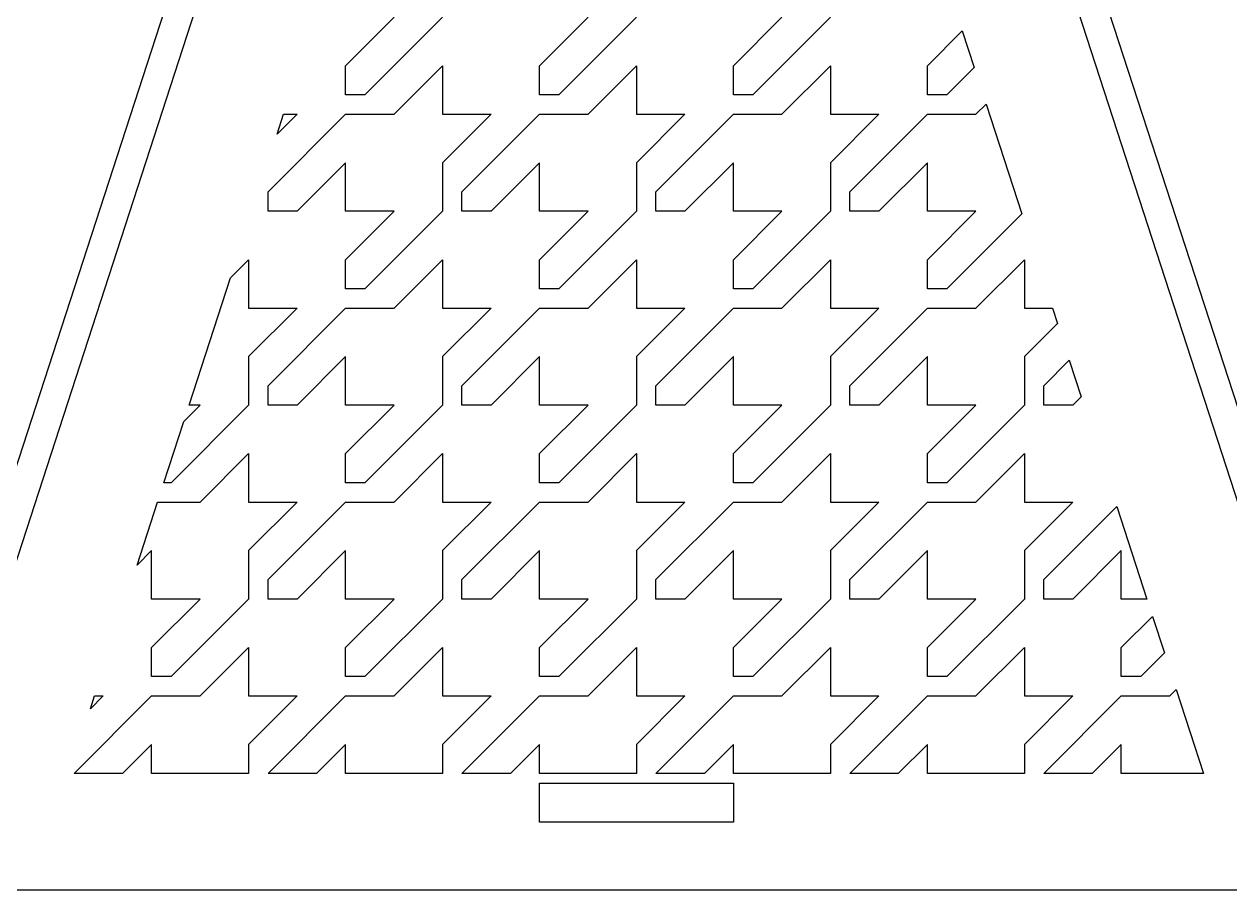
# Model space of a CAD drawing. Header units: metres. Extents: x 20 to 1108, y 20 to 485.
# Drawn here: x 500.8 to 625.1, y 20 to 109.3 of the extents above; entities that cross this region are included whole.
import ezdxf

# ---------------------------------------------------------------- set-up
doc = ezdxf.new("R2010")
doc.units = ezdxf.units.M

msp = doc.modelspace()

# ---------------------------------------------------------------- linework, layer by layer
for p, q in [((485.772, 20.0001), (560.772, 250.826)), ((563.926, 250.826), (488.926, 20)), ((638.926, 20), (563.926, 250.826)), ((567.081, 250.826), (642.081, 20.0001)), ((533.926, 105), (538.926, 110)), ((543.926, 110), (535.926, 102)), ((553.926, 105), (558.926, 110)), ((563.926, 110), (555.926, 102)), ((573.926, 105), (578.926, 110)), ((583.926, 110), (575.926, 102)), ((593.926, 105), (597.522, 108.596)), ((597.522, 108.596), (598.749, 104.822)), ((533.926, 102), (533.926, 105)), ((538.926, 100), (543.926, 105)), ((543.926, 105), (543.926, 100)), ((553.926, 102), (553.926, 105)), ((558.926, 100), (563.926, 105)), ((563.926, 105), (563.926, 100)), ((573.926, 102), (573.926, 105)), ((578.926, 100), (583.926, 105)), ((583.926, 105), (583.926, 100)), ((593.926, 102), (593.926, 105)), ((598.749, 104.822), (595.926, 102)), ((535.926, 102), (533.926, 102)), ((555.926, 102), (553.926, 102)), ((575.926, 102), (573.926, 102)), ((595.926, 102), (593.926, 102)), ((598.926, 100), (599.974, 101.048)), ((599.974, 101.048), (603.653, 89.7266)), ((525.926, 92), (533.926, 100)), ((528.926, 100), (526.869, 97.9424)), ((526.869, 97.9424), (527.538, 100)), ((527.538, 100), (528.926, 100)), ((533.926, 100), (538.926, 100)), ((543.926, 100), (548.926, 100)), ((548.926, 100), (543.926, 95)), ((545.926, 92), (553.926, 100)), ((553.926, 100), (558.926, 100)), ((563.926, 100), (568.926, 100)), ((568.926, 100), (563.926, 95)), ((565.926, 92), (573.926, 100)), ((573.926, 100), (578.926, 100)), ((583.926, 100), (588.926, 100)), ((588.926, 100), (583.926, 95)), ((585.926, 92), (593.926, 100)), ((593.926, 100), (598.926, 100)), ((533.926, 95), (528.926, 90)), ((533.926, 90), (533.926, 95)), ((543.926, 95), (543.926, 90)), ((553.926, 95), (548.926, 90)), ((553.926, 90), (553.926, 95)), ((563.926, 95), (563.926, 90)), ((573.926, 95), (568.926, 90)), ((573.926, 90), (573.926, 95)), ((583.926, 95), (583.926, 90)), ((593.926, 95), (588.926, 90)), ((593.926, 90), (593.926, 95)), ((525.926, 90), (525.926, 92)), ((545.926, 90), (545.926, 92)), ((565.926, 90), (565.926, 92)), ((585.926, 90), (585.926, 92)), ((528.926, 90), (525.926, 90)), ((533.926, 85), (538.926, 90)), ((538.926, 90), (533.926, 90)), ((543.926, 90), (535.926, 82)), ((548.926, 90), (545.926, 90)), ((553.926, 85), (558.926, 90)), ((558.926, 90), (553.926, 90)), ((563.926, 90), (555.926, 82)), ((568.926, 90), (565.926, 90)), ((573.926, 85), (578.926, 90)), ((578.926, 90), (573.926, 90)), ((583.926, 90), (575.926, 82)), ((588.926, 90), (585.926, 90)), ((593.926, 85), (598.926, 90)), ((598.926, 90), (593.926, 90)), ((603.653, 89.7266), (595.926, 82)), ((522.056, 83.1299), (523.926, 85)), ((523.926, 85), (523.926, 80)), ((533.926, 82), (533.926, 85)), ((538.926, 80), (543.926, 85)), ((543.926, 85), (543.926, 80)), ((553.926, 82), (553.926, 85)), ((558.926, 80), (563.926, 85)), ((563.926, 85), (563.926, 80)), ((573.926, 82), (573.926, 85)), ((578.926, 80), (583.926, 85)), ((583.926, 85), (583.926, 80)), ((593.926, 82), (593.926, 85)), ((598.926, 80), (603.926, 85)), ((603.926, 85), (603.926, 80)), ((517.79, 70), (522.056, 83.1299)), ((535.926, 82), (533.926, 82)), ((555.926, 82), (553.926, 82)), ((575.926, 82), (573.926, 82)), ((595.926, 82), (593.926, 82)), ((523.926, 80), (528.926, 80)), ((528.926, 80), (523.926, 75)), ((525.926, 72), (533.926, 80)), ((533.926, 80), (538.926, 80)), ((543.926, 80), (548.926, 80)), ((548.926, 80), (543.926, 75)), ((545.926, 72), (553.926, 80)), ((553.926, 80), (558.926, 80)), ((563.926, 80), (568.926, 80)), ((568.926, 80), (563.926, 75)), ((565.926, 72), (573.926, 80)), ((573.926, 80), (578.926, 80)), ((583.926, 80), (588.926, 80)), ((588.926, 80), (583.926, 75)), ((585.926, 72), (593.926, 80)), ((593.926, 80), (598.926, 80)), ((603.926, 80), (606.814, 80)), ((606.814, 80), (607.332, 78.4053)), ((607.332, 78.4053), (603.926, 75)), ((523.926, 75), (523.926, 70)), ((533.926, 75), (528.926, 70)), ((533.926, 70), (533.926, 75)), ((543.926, 75), (543.926, 70)), ((553.926, 75), (548.926, 70)), ((553.926, 70), (553.926, 75)), ((563.926, 75), (563.926, 70)), ((573.926, 75), (568.926, 70)), ((573.926, 70), (573.926, 75)), ((583.926, 75), (583.926, 70)), ((593.926, 75), (588.926, 70)), ((593.926, 70), (593.926, 75)), ((603.926, 75), (603.926, 70)), ((605.926, 72), (608.558, 74.6318)), ((608.558, 74.6318), (609.784, 70.8574)), ((525.926, 70), (525.926, 72)), ((545.926, 70), (545.926, 72)), ((565.926, 70), (565.926, 72)), ((585.926, 70), (585.926, 72)), ((605.926, 70), (605.926, 72)), ((523.926, 70), (515.926, 62)), ((517.243, 68.3164), (518.926, 70)), ((518.926, 70), (517.79, 70)), ((528.926, 70), (525.926, 70)), ((533.926, 65), (538.926, 70)), ((538.926, 70), (533.926, 70)), ((543.926, 70), (535.926, 62)), ((548.926, 70), (545.926, 70)), ((553.926, 65), (558.926, 70)), ((558.926, 70), (553.926, 70)), ((563.926, 70), (555.926, 62)), ((568.926, 70), (565.926, 70)), ((573.926, 65), (578.926, 70)), ((578.926, 70), (573.926, 70)), ((583.926, 70), (575.926, 62)), ((588.926, 70), (585.926, 70)), ((593.926, 65), (598.926, 70)), ((598.926, 70), (593.926, 70)), ((603.926, 70), (595.926, 62)), ((608.926, 70), (605.926, 70)), ((609.784, 70.8574), (608.926, 70)), ((515.19, 62), (517.243, 68.3164)), ((518.926, 60), (523.926, 65)), ((523.926, 65), (523.926, 60)), ((533.926, 62), (533.926, 65)), ((538.926, 60), (543.926, 65)), ((543.926, 65), (543.926, 60)), ((553.926, 62), (553.926, 65)), ((558.926, 60), (563.926, 65)), ((563.926, 65), (563.926, 60)), ((573.926, 62), (573.926, 65)), ((578.926, 60), (583.926, 65)), ((583.926, 65), (583.926, 60)), ((593.926, 62), (593.926, 65)), ((598.926, 60), (603.926, 65)), ((603.926, 65), (603.926, 60)), ((515.926, 62), (515.19, 62)), ((535.926, 62), (533.926, 62)), ((555.926, 62), (553.926, 62)), ((575.926, 62), (573.926, 62)), ((595.926, 62), (593.926, 62)), ((512.43, 53.5039), (514.541, 60)), ((514.541, 60), (518.926, 60)), ((523.926, 60), (528.926, 60)), ((528.926, 60), (523.926, 55)), ((525.926, 52), (533.926, 60)), ((533.926, 60), (538.926, 60)), ((543.926, 60), (548.926, 60)), ((548.926, 60), (543.926, 55)), ((545.926, 52), (553.926, 60)), ((553.926, 60), (558.926, 60)), ((563.926, 60), (568.926, 60)), ((568.926, 60), (563.926, 55)), ((565.926, 52), (573.926, 60)), ((573.926, 60), (578.926, 60)), ((583.926, 60), (588.926, 60)), ((588.926, 60), (583.926, 55)), ((585.926, 52), (593.926, 60)), ((593.926, 60), (598.926, 60)), ((603.926, 60), (608.926, 60)), ((608.926, 60), (603.926, 55)), ((605.926, 52), (613.462, 59.5361)), ((613.462, 59.5361), (616.561, 50)), ((513.926, 55), (512.43, 53.5039)), ((513.926, 50), (513.926, 55)), ((523.926, 55), (523.926, 50)), ((533.926, 55), (528.926, 50)), ((533.926, 50), (533.926, 55)), ((543.926, 55), (543.926, 50)), ((553.926, 55), (548.926, 50)), ((553.926, 50), (553.926, 55)), ((563.926, 55), (563.926, 50)), ((573.926, 55), (568.926, 50)), ((573.926, 50), (573.926, 55)), ((583.926, 55), (583.926, 50)), ((593.926, 55), (588.926, 50)), ((593.926, 50), (593.926, 55)), ((603.926, 55), (603.926, 50)), ((613.926, 55), (608.926, 50)), ((613.926, 50), (613.926, 55)), ((525.926, 50), (525.926, 52)), ((545.926, 50), (545.926, 52)), ((565.926, 50), (565.926, 52)), ((585.926, 50), (585.926, 52)), ((605.926, 50), (605.926, 52)), ((513.926, 45), (518.926, 50)), ((518.926, 50), (513.926, 50)), ((523.926, 50), (515.926, 42)), ((528.926, 50), (525.926, 50)), ((533.926, 45), (538.926, 50)), ((538.926, 50), (533.926, 50)), ((543.926, 50), (535.926, 42)), ((548.926, 50), (545.926, 50)), ((553.926, 45), (558.926, 50)), ((558.926, 50), (553.926, 50)), ((563.926, 50), (555.926, 42)), ((568.926, 50), (565.926, 50)), ((573.926, 45), (578.926, 50)), ((578.926, 50), (573.926, 50)), ((583.926, 50), (575.926, 42)), ((588.926, 50), (585.926, 50)), ((593.926, 45), (598.926, 50)), ((598.926, 50), (593.926, 50)), ((603.926, 50), (595.926, 42)), ((608.926, 50), (605.926, 50)), ((616.561, 50), (613.926, 50)), ((613.926, 45), (617.141, 48.2148)), ((617.141, 48.2148), (618.368, 44.4404)), ((513.926, 42), (513.926, 45)), ((518.926, 40), (523.926, 45)), ((523.926, 45), (523.926, 40)), ((533.926, 42), (533.926, 45)), ((538.926, 40), (543.926, 45)), ((543.926, 45), (543.926, 40)), ((553.926, 42), (553.926, 45)), ((558.926, 40), (563.926, 45)), ((563.926, 45), (563.926, 40)), ((573.926, 42), (573.926, 45)), ((578.926, 40), (583.926, 45)), ((583.926, 45), (583.926, 40)), ((593.926, 42), (593.926, 45)), ((598.926, 40), (603.926, 45)), ((603.926, 45), (603.926, 40)), ((613.926, 42), (613.926, 45)), ((618.368, 44.4404), (615.926, 42)), ((515.926, 42), (513.926, 42)), ((535.926, 42), (533.926, 42)), ((555.926, 42), (553.926, 42)), ((575.926, 42), (573.926, 42)), ((595.926, 42), (593.926, 42)), ((615.926, 42), (613.926, 42)), ((505.926, 32), (513.926, 40)), ((508.926, 40), (507.617, 38.6904)), ((507.617, 38.6904), (508.042, 40)), ((508.042, 40), (508.926, 40)), ((513.926, 40), (518.926, 40)), ((523.926, 40), (528.926, 40)), ((528.926, 40), (523.926, 35)), ((525.926, 32), (533.926, 40)), ((533.926, 40), (538.926, 40)), ((543.926, 40), (548.926, 40)), ((548.926, 40), (543.926, 35)), ((545.926, 32), (553.926, 40)), ((553.926, 40), (558.926, 40)), ((563.926, 40), (568.926, 40)), ((568.926, 40), (563.926, 35)), ((565.926, 32), (573.926, 40)), ((573.926, 40), (578.926, 40)), ((583.926, 40), (588.926, 40)), ((588.926, 40), (583.926, 35)), ((585.926, 32), (593.926, 40)), ((593.926, 40), (598.926, 40)), ((603.926, 40), (608.926, 40)), ((608.926, 40), (603.926, 35)), ((605.926, 32), (613.926, 40)), ((613.926, 40), (618.926, 40)), ((618.926, 40), (619.593, 40.667)), ((619.593, 40.667), (622.41, 32)), ((513.926, 35), (510.926, 32)), ((513.926, 32), (513.926, 35)), ((523.926, 35), (523.926, 32)), ((533.926, 35), (530.926, 32)), ((533.926, 32), (533.926, 35)), ((543.926, 35), (543.926, 32)), ((553.926, 35), (550.926, 32)), ((553.926, 32), (553.926, 35)), ((563.926, 35), (563.926, 32)), ((573.926, 35), (570.926, 32)), ((573.926, 32), (573.926, 35)), ((583.926, 35), (583.926, 32)), ((593.926, 35), (590.926, 32)), ((593.926, 32), (593.926, 35)), ((603.926, 35), (603.926, 32)), ((613.926, 35), (610.926, 32)), ((613.926, 32), (613.926, 35)), ((510.926, 32), (505.926, 32)), ((523.926, 32), (513.926, 32)), ((530.926, 32), (525.926, 32)), ((543.926, 32), (533.926, 32)), ((550.926, 32), (545.926, 32)), ((563.926, 32), (553.926, 32)), ((570.926, 32), (565.926, 32)), ((583.926, 32), (573.926, 32)), ((590.926, 32), (585.926, 32)), ((603.926, 32), (593.926, 32)), ((610.926, 32), (605.926, 32)), ((622.41, 32), (613.926, 32)), ((553.926, 27), (553.926, 31)), ((553.926, 31), (573.926, 31)), ((573.926, 31), (573.926, 27)), ((573.926, 27), (553.926, 27)), ((488.926, 20), (638.926, 20))]:
    msp.add_line(p, q)

doc.saveas('drawing.dxf')
